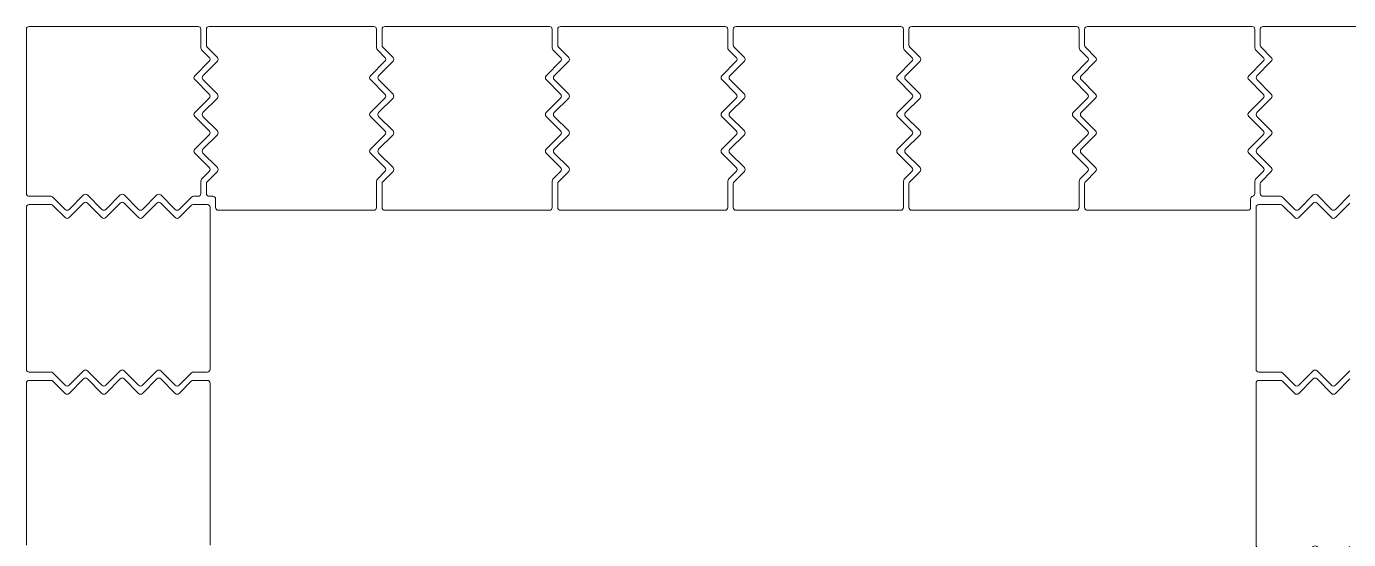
# Model space of a CAD drawing. Header units: millimetres. Extents: x 617 to 646, y 108 to 134.7.
# Drawn here: x 617.12 to 631.53, y 129.07 to 134.66 of the extents above; entities that cross this region are included whole.
import ezdxf

# ---------------------------------------------------------------- set-up
doc = ezdxf.new("R2010")
doc.units = ezdxf.units.MM
doc.layers.add('RCK_钼铝钼_MASK', color=1, linetype='Continuous', lineweight=13)

msp = doc.modelspace()

# ---------------------------------------------------------------- linework, layer by layer
at = {"layer": 'RCK_钼铝钼_MASK'}
for points in [[(618.382, 132.668), (618.539, 132.826, -0.414214), (618.582, 132.826), (618.739, 132.668, 0.414214), (618.782, 132.668), (618.916, 132.803, -0.198912), (618.937, 132.812), (618.988, 132.812, 0.414214), (619.018, 132.842), (619.018, 132.977, -0.198912), (619.027, 132.998), (619.11, 133.082, 0.414214), (619.11, 133.124), (618.952, 133.282, -0.414214), (618.952, 133.324), (619.11, 133.482, 0.414214), (619.11, 133.524), (618.952, 133.682, -0.414214), (618.952, 133.724), (619.11, 133.882, 0.414214), (619.11, 133.924), (618.952, 134.082, -0.414214), (618.952, 134.124), (619.11, 134.282, 0.414214), (619.11, 134.324), (619.027, 134.407, -0.198912), (619.018, 134.429), (619.018, 134.631, 0.414214), (618.988, 134.661), (617.147, 134.661, 0.414214), (617.117, 134.631), (617.117, 132.842, 0.414214), (617.147, 132.812), (617.383, 132.812, -0.198912), (617.405, 132.803), (617.539, 132.668, 0.414214), (617.582, 132.668), (617.739, 132.826, -0.414214), (617.782, 132.826), (617.939, 132.668, 0.414214), (617.982, 132.668), (618.139, 132.826, -0.414214), (618.182, 132.826), (618.339, 132.668, 0.414214)], [(621.113, 134.282), (620.956, 134.124, 0.414214), (620.956, 134.082), (621.113, 133.924, -0.414214), (621.113, 133.882), (620.956, 133.724, 0.414214), (620.956, 133.682), (621.113, 133.524, -0.414214), (621.113, 133.482), (620.956, 133.324, 0.414214), (620.956, 133.282), (621.113, 133.124, -0.414214), (621.113, 133.082), (621.002, 132.97, 0.198912), (620.993, 132.949), (620.993, 132.69, 0.414214), (621.023, 132.66), (622.818, 132.66, 0.414214), (622.848, 132.69), (622.848, 132.977, -0.198912), (622.856, 132.998), (622.94, 133.082, 0.414214), (622.94, 133.124), (622.782, 133.282, -0.414214), (622.782, 133.324), (622.94, 133.482, 0.414214), (622.94, 133.524), (622.782, 133.682, -0.414214), (622.782, 133.724), (622.94, 133.882, 0.414214), (622.94, 133.924), (622.782, 134.082, -0.414214), (622.782, 134.124), (622.94, 134.282, 0.414214), (622.94, 134.324), (622.856, 134.407, -0.198912), (622.848, 134.429), (622.848, 134.631, 0.414214), (622.818, 134.661), (622.772, 134.661), (622.712, 134.661), (621.023, 134.661, 0.414214), (620.993, 134.631), (620.993, 134.457, 0.198912), (621.002, 134.436), (621.113, 134.324, -0.414214)], [(622.908, 134.631), (622.908, 134.457, 0.198912), (622.916, 134.436), (623.028, 134.324, -0.414214), (623.028, 134.282), (622.87, 134.124, 0.414214), (622.87, 134.082), (623.028, 133.924, -0.414214), (623.028, 133.882), (622.87, 133.724, 0.414214), (622.87, 133.682), (623.028, 133.524, -0.414214), (623.028, 133.482), (622.87, 133.324, 0.414214), (622.87, 133.282), (623.028, 133.124, -0.414214), (623.028, 133.082), (622.916, 132.97, 0.198912), (622.908, 132.949), (622.908, 132.69, 0.414214), (622.938, 132.66), (624.732, 132.66, 0.414214), (624.762, 132.69), (624.762, 132.977, -0.198912), (624.771, 132.998), (624.855, 133.082, 0.414214), (624.855, 133.124), (624.697, 133.282, -0.414214), (624.697, 133.324), (624.855, 133.482, 0.414214), (624.855, 133.524), (624.697, 133.682, -0.414214), (624.697, 133.724), (624.855, 133.882, 0.414214), (624.855, 133.924), (624.697, 134.082, -0.414214), (624.697, 134.124), (624.855, 134.282, 0.414214), (624.855, 134.324), (624.771, 134.407, -0.198912), (624.762, 134.429), (624.762, 134.631, 0.414214), (624.732, 134.661), (624.687, 134.661), (624.627, 134.661), (622.938, 134.661, 0.414214)], [(624.943, 134.282), (624.785, 134.124, 0.414214), (624.785, 134.082), (624.943, 133.924, -0.414214), (624.943, 133.882), (624.785, 133.724, 0.414214), (624.785, 133.682), (624.943, 133.524, -0.414214), (624.943, 133.482), (624.785, 133.324, 0.414214), (624.785, 133.282), (624.943, 133.124, -0.414214), (624.943, 133.082), (624.831, 132.97, 0.198912), (624.822, 132.949), (624.822, 132.69, 0.414214), (624.852, 132.66), (626.647, 132.66, 0.414214), (626.677, 132.69), (626.677, 132.977, -0.198912), (626.686, 132.998), (626.769, 133.082, 0.414214), (626.769, 133.124), (626.612, 133.282, -0.414214), (626.612, 133.324), (626.769, 133.482, 0.414214), (626.769, 133.524), (626.612, 133.682, -0.414214), (626.612, 133.724), (626.769, 133.882, 0.414214), (626.769, 133.924), (626.612, 134.082, -0.414214), (626.612, 134.124), (626.769, 134.282, 0.414214), (626.769, 134.324), (626.686, 134.407, -0.198912), (626.677, 134.429), (626.677, 134.631, 0.414214), (626.647, 134.661), (626.602, 134.661), (626.542, 134.661), (624.852, 134.661, 0.414214), (624.822, 134.631), (624.822, 134.457, 0.198912), (624.831, 134.436), (624.943, 134.324, -0.414214)], [(628.197, 134.661), (626.767, 134.661, 0.414214), (626.737, 134.631), (626.737, 134.457, 0.198912), (626.746, 134.436), (626.858, 134.324, -0.414214), (626.858, 134.282), (626.7, 134.124, 0.414214), (626.7, 134.082), (626.858, 133.924, -0.414214), (626.858, 133.882), (626.7, 133.724, 0.414214), (626.7, 133.682), (626.858, 133.524, -0.414214), (626.858, 133.482), (626.7, 133.324, 0.414214), (626.7, 133.282), (626.858, 133.124, -0.414214), (626.858, 133.082), (626.746, 132.97, 0.198912), (626.737, 132.949), (626.737, 132.69, 0.414214), (626.767, 132.66), (628.562, 132.66, 0.414214), (628.592, 132.69), (628.592, 132.977, -0.198912), (628.601, 132.998), (628.684, 133.082, 0.414214), (628.684, 133.124), (628.527, 133.282, -0.414214), (628.527, 133.324), (628.684, 133.482, 0.414214), (628.684, 133.524), (628.527, 133.682, -0.414214), (628.527, 133.724), (628.684, 133.882, 0.414214), (628.684, 133.924), (628.527, 134.082, -0.414214), (628.527, 134.124), (628.684, 134.282, 0.414214), (628.684, 134.324), (628.601, 134.407, -0.198912), (628.592, 134.429), (628.592, 134.631, 0.414214), (628.562, 134.661), (628.257, 134.661)], [(630.507, 132.842), (630.507, 132.977, -0.198912), (630.516, 132.998), (630.599, 133.082, 0.414214), (630.599, 133.124), (630.441, 133.282, -0.414214), (630.441, 133.324), (630.599, 133.482, 0.414214), (630.599, 133.524), (630.441, 133.682, -0.414214), (630.441, 133.724), (630.599, 133.882, 0.414214), (630.599, 133.924), (630.441, 134.082, -0.414214), (630.441, 134.124), (630.599, 134.282, 0.414214), (630.599, 134.324), (630.516, 134.407, -0.198912), (630.507, 134.429), (630.507, 134.631, 0.414214), (630.477, 134.661), (628.682, 134.661, 0.414214), (628.652, 134.631), (628.652, 134.457, 0.198912), (628.661, 134.436), (628.772, 134.324, -0.414214), (628.772, 134.282), (628.615, 134.124, 0.414214), (628.615, 134.082), (628.772, 133.924, -0.414214), (628.772, 133.882), (628.615, 133.724, 0.414214), (628.615, 133.682), (628.772, 133.524, -0.414214), (628.772, 133.482), (628.615, 133.324, 0.414214), (628.615, 133.282), (628.772, 133.124, -0.414214), (628.772, 133.082), (628.661, 132.97, 0.198912), (628.652, 132.949), (628.652, 132.69, 0.414214), (628.682, 132.66), (630.431, 132.66, 0.414214), (630.461, 132.69), (630.461, 132.783, -0.346826), (630.484, 132.813, 0.346826)], [(617.782, 130.911), (617.939, 130.754, 0.414214), (617.982, 130.754), (618.139, 130.911, -0.414214), (618.182, 130.911), (618.339, 130.754, 0.414214), (618.382, 130.754), (618.539, 130.911, -0.414214), (618.582, 130.911), (618.739, 130.754, 0.414214), (618.782, 130.754), (618.916, 130.888, -0.198912), (618.937, 130.897), (619.089, 130.897, 0.414214), (619.119, 130.927), (619.119, 132.692, 0.414214), (619.089, 132.722), (618.936, 132.722, 0.198912), (618.914, 132.713), (618.782, 132.58, -0.414214), (618.739, 132.58), (618.582, 132.738, 0.414214), (618.539, 132.738), (618.382, 132.58, -0.414214), (618.339, 132.58), (618.182, 132.738, 0.414214), (618.139, 132.738), (617.982, 132.58, -0.414214), (617.939, 132.58), (617.782, 132.738, 0.414214), (617.739, 132.738), (617.582, 132.58, -0.414214), (617.539, 132.58), (617.406, 132.713, 0.198912), (617.385, 132.722), (617.147, 132.722, 0.414214), (617.117, 132.692), (617.117, 130.927, 0.414214), (617.147, 130.897), (617.383, 130.897, -0.198912), (617.405, 130.888), (617.539, 130.754, 0.414214), (617.582, 130.754), (617.739, 130.911, -0.414214)]]:
    msp.add_lwpolyline(points, format="xyb", close=True, dxfattribs=at)
for points in [[(619.149, 132.812), (619.108, 132.812), (619.149, 132.812, -0.414214), (619.179, 132.782), (619.179, 132.69, 0.414214), (619.209, 132.66), (620.903, 132.66, 0.414214), (620.933, 132.69), (620.933, 132.977, -0.198912), (620.942, 132.998), (621.025, 133.082, 0.414214), (621.025, 133.124), (620.867, 133.282, -0.414214), (620.867, 133.324), (621.025, 133.482, 0.414214), (621.025, 133.524), (620.867, 133.682, -0.414214), (620.867, 133.724), (621.025, 133.882, 0.414214), (621.025, 133.924), (620.867, 134.082, -0.414214), (620.867, 134.124), (621.025, 134.282, 0.414214), (621.025, 134.324), (620.942, 134.407, -0.198912), (620.933, 134.429), (620.933, 134.631, 0.414214), (620.903, 134.661), (619.213, 134.661), (619.153, 134.661), (619.108, 134.661, 0.414214), (619.078, 134.631), (619.078, 134.457, 0.198912), (619.087, 134.436), (619.198, 134.324, -0.414214), (619.198, 134.282), (619.041, 134.124, 0.414214), (619.041, 134.082), (619.198, 133.924, -0.414214), (619.198, 133.882), (619.041, 133.724, 0.414214), (619.041, 133.682), (619.198, 133.524, -0.414214), (619.198, 133.482), (619.041, 133.324, 0.414214), (619.041, 133.282), (619.198, 133.124, -0.414214), (619.198, 133.082), (619.087, 132.97, 0.198912), (619.078, 132.949), (619.078, 132.842, 0.414214), (619.108, 132.812)], [(632.392, 134.661), (630.597, 134.661, 0.414214), (630.567, 134.631), (630.567, 134.457, 0.198912), (630.576, 134.436), (630.687, 134.324, -0.414214), (630.687, 134.282), (630.53, 134.124, 0.414214), (630.53, 134.082), (630.687, 133.924, -0.414214), (630.687, 133.882), (630.53, 133.724, 0.414214), (630.53, 133.682), (630.687, 133.524, -0.414214), (630.687, 133.482), (630.53, 133.324, 0.414214), (630.53, 133.282), (630.687, 133.124, -0.414214), (630.687, 133.082), (630.576, 132.97, 0.198912), (630.567, 132.949), (630.567, 132.842, 0.414214), (630.597, 132.812), (630.787, 132.812, -0.198912), (630.809, 132.803), (630.943, 132.668, 0.414214), (630.985, 132.668), (631.143, 132.826, -0.414214), (631.185, 132.826), (631.343, 132.668, 0.414214), (631.385, 132.668), (631.543, 132.826, -0.414214)], [(631.542, 132.738), (631.385, 132.58, -0.414214), (631.342, 132.58), (631.185, 132.738, 0.414214), (631.142, 132.738), (630.985, 132.58, -0.414214), (630.942, 132.58), (630.809, 132.713, 0.198912), (630.788, 132.722), (630.55, 132.722, 0.414214), (630.52, 132.692), (630.52, 130.927, 0.414214), (630.55, 130.897), (630.786, 130.897, -0.198912), (630.808, 130.888), (630.942, 130.754, 0.414214), (630.985, 130.754), (631.142, 130.911, -0.414214), (631.185, 130.911), (631.342, 130.754, 0.414214), (631.385, 130.754), (631.542, 130.911, -0.414214)], [(619.119, 129.012), (619.119, 130.777, 0.414214), (619.089, 130.807), (618.936, 130.807, 0.198912), (618.914, 130.798), (618.782, 130.665, -0.414214), (618.739, 130.665), (618.582, 130.823, 0.414214), (618.539, 130.823), (618.382, 130.665, -0.414214), (618.339, 130.665), (618.182, 130.823, 0.414214), (618.139, 130.823), (617.982, 130.665, -0.414214), (617.939, 130.665), (617.782, 130.823, 0.414214), (617.739, 130.823), (617.582, 130.665, -0.414214), (617.539, 130.665), (617.406, 130.798, 0.198912), (617.385, 130.807), (617.147, 130.807, 0.414214), (617.117, 130.777), (617.117, 129.012, 0.414214)], [(631.542, 130.823), (631.385, 130.665, -0.414214), (631.342, 130.665), (631.185, 130.823, 0.414214), (631.142, 130.823), (630.985, 130.665, -0.414214), (630.942, 130.665), (630.809, 130.798, 0.198912), (630.788, 130.807), (630.55, 130.807, 0.414214), (630.52, 130.777), (630.52, 129.012, 0.414214), (630.55, 128.982), (630.786, 128.982, -0.198912), (630.808, 128.973), (630.942, 128.839, 0.414214), (630.985, 128.839), (631.142, 128.996, -0.414214), (631.185, 128.996), (631.342, 128.839, 0.414214), (631.385, 128.839), (631.542, 128.996, -0.414214)]]:
    msp.add_lwpolyline(points, format="xyb", dxfattribs=at)

doc.saveas('drawing.dxf')
